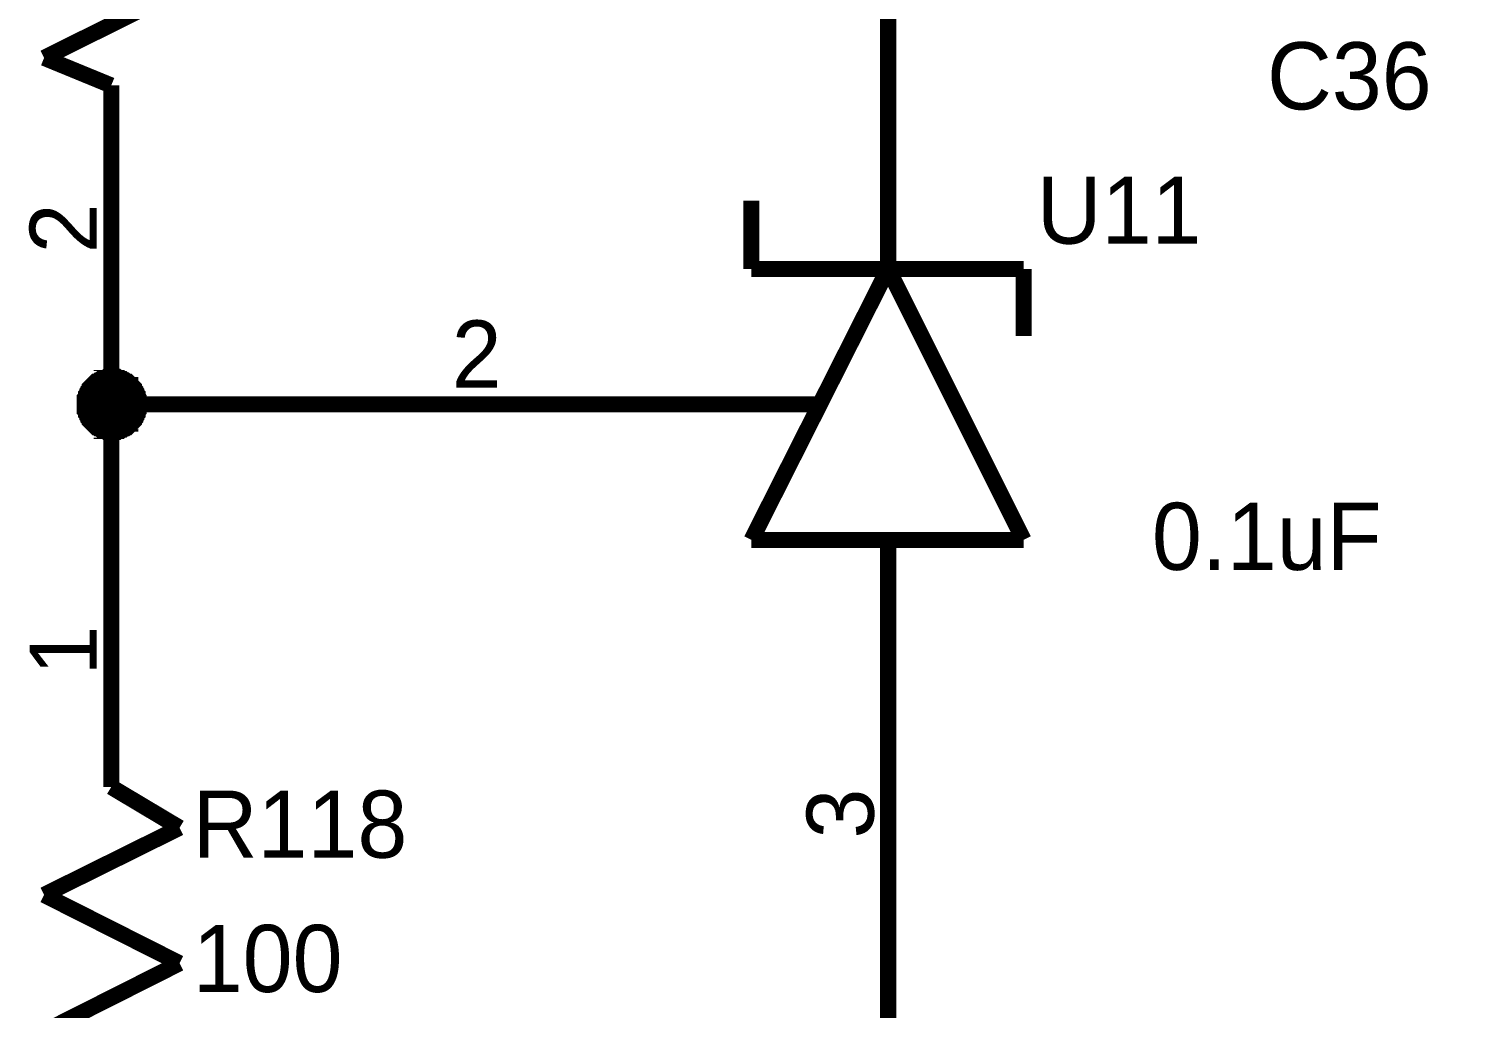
# Model space of a CAD drawing. Header units: millimetres. Extents: x 0 to 800, y 0 to 567.
# Drawn here: x 476.46 to 503.28, y 195.55 to 213.85 of the extents above; entities that cross this region are included whole.
import ezdxf

# ---------------------------------------------------------------- set-up
doc = ezdxf.new("R2010")
doc.units = ezdxf.units.MM
doc.layers.add('Sheet', color=255, linetype='Continuous')

msp = doc.modelspace()

# ---------------------------------------------------------------- linework, layer by layer
at = {"layer": 'Sheet'}
for points, const_width in [([(492.514, 211.915), (492.514, 216.999)], 0.3), ([(479.276, 214.558), (476.745, 213.303)], 0.3), ([(476.745, 213.303), (477.999, 212.788)], 0.3), ([(492.514, 196.661), (492.514, 186.985), (507.499, 186.985), (526.516, 186.985), (526.516, 213.281)], 0.3), ([(477.999, 212.788), (477.999, 207.704)], 0.3), ([(477.999, 212.788), (477.999, 212.027)], 0.3), ([(492.514, 209.361), (492.514, 211.915)], 0.3), ([(489.96, 209.361), (489.96, 210.638)], 0.3), ([(489.96, 209.361), (495.045, 209.361)], 0.3), ([(489.96, 204.299), (492.514, 209.361)], 0.3), ([(495.045, 204.299), (492.514, 209.361)], 0.3), ([(495.045, 209.361), (495.045, 208.107)], 0.3), ([(477.999, 204.77), (477.999, 206.83), (477.999, 207.704)], 0.3), ([(477.506, 206.83), (477.506, 206.853), (477.506, 206.875), (477.506, 206.92), (477.506, 206.942), (477.529, 206.965), (477.529, 206.987), (477.529, 207.009), (477.551, 207.032), (477.551, 207.054), (477.574, 207.077), (477.574, 207.099), (477.596, 207.121), (477.596, 207.144), (477.618, 207.166), (477.641, 207.189), (477.641, 207.189), (477.663, 207.211), (477.686, 207.233), (477.708, 207.256), (477.73, 207.256), (477.753, 207.278), (477.775, 207.278), (477.798, 207.301), (477.82, 207.301), (477.82, 207.323), (477.865, 207.323), (477.887, 207.323), (477.91, 207.345), (477.932, 207.345), (477.954, 207.345), (477.977, 207.345), (477.999, 207.345)], 0.3), ([(477.506, 206.83), (477.506, 206.853), (477.506, 206.875), (477.506, 206.92), (477.506, 206.942), (477.529, 206.965), (477.529, 206.987), (477.529, 207.009), (477.551, 207.032), (477.551, 207.054), (477.574, 207.077), (477.574, 207.099), (477.596, 207.121), (477.596, 207.144), (477.618, 207.166), (477.641, 207.189), (477.641, 207.189), (477.663, 207.211), (477.686, 207.233), (477.708, 207.256), (477.73, 207.256), (477.753, 207.278), (477.775, 207.278), (477.798, 207.301), (477.82, 207.301), (477.82, 207.323), (477.865, 207.323), (477.887, 207.323), (477.91, 207.345), (477.932, 207.345), (477.954, 207.345), (477.977, 207.345), (477.999, 207.345)], 0.3), ([(477.506, 206.83), (477.506, 206.853), (477.506, 206.875), (477.506, 206.92), (477.506, 206.942), (477.529, 206.965), (477.529, 206.987), (477.529, 207.009), (477.551, 207.032), (477.551, 207.054), (477.574, 207.077), (477.574, 207.099), (477.596, 207.121), (477.596, 207.144), (477.618, 207.166), (477.641, 207.189), (477.641, 207.189), (477.663, 207.211), (477.686, 207.233), (477.708, 207.256), (477.73, 207.256), (477.753, 207.278), (477.775, 207.278), (477.798, 207.301), (477.82, 207.301), (477.82, 207.323), (477.865, 207.323), (477.887, 207.323), (477.91, 207.345), (477.932, 207.345), (477.954, 207.345), (477.977, 207.345), (477.999, 207.345)], 0.3), ([(477.506, 206.83), (477.506, 206.853), (477.506, 206.875), (477.506, 206.92), (477.506, 206.942), (477.529, 206.965), (477.529, 206.987), (477.529, 207.009), (477.551, 207.032), (477.551, 207.054), (477.574, 207.077), (477.574, 207.099), (477.596, 207.121), (477.596, 207.144), (477.618, 207.166), (477.641, 207.189), (477.641, 207.189), (477.663, 207.211), (477.686, 207.233), (477.708, 207.256), (477.73, 207.256), (477.753, 207.278), (477.775, 207.278), (477.798, 207.301), (477.82, 207.301), (477.82, 207.323), (477.865, 207.323), (477.887, 207.323), (477.91, 207.345), (477.932, 207.345), (477.954, 207.345), (477.977, 207.345), (477.999, 207.345)], 0.3), ([(477.506, 206.83), (477.506, 206.853), (477.506, 206.875), (477.506, 206.92), (477.506, 206.942), (477.529, 206.965), (477.529, 206.987), (477.529, 207.009), (477.551, 207.032), (477.551, 207.054), (477.574, 207.077), (477.574, 207.099), (477.596, 207.121), (477.596, 207.144), (477.618, 207.166), (477.641, 207.189), (477.641, 207.189), (477.663, 207.211), (477.686, 207.233), (477.708, 207.256), (477.73, 207.256), (477.753, 207.278), (477.775, 207.278), (477.798, 207.301), (477.82, 207.301), (477.82, 207.323), (477.865, 207.323), (477.887, 207.323), (477.91, 207.345), (477.932, 207.345), (477.954, 207.345), (477.977, 207.345), (477.999, 207.345)], 0.0991), ([(477.506, 206.83), (477.506, 206.853), (477.506, 206.875), (477.506, 206.92), (477.506, 206.942), (477.529, 206.965), (477.529, 206.987), (477.529, 207.009), (477.551, 207.032), (477.551, 207.054), (477.574, 207.077), (477.574, 207.099), (477.596, 207.121), (477.596, 207.144), (477.618, 207.166), (477.641, 207.189), (477.641, 207.189), (477.663, 207.211), (477.686, 207.233), (477.708, 207.256), (477.73, 207.256), (477.753, 207.278), (477.775, 207.278), (477.798, 207.301), (477.82, 207.301), (477.82, 207.323), (477.865, 207.323), (477.887, 207.323), (477.91, 207.345), (477.932, 207.345), (477.954, 207.345), (477.977, 207.345), (477.999, 207.345)], 0.0991), ([(477.506, 206.83), (477.506, 206.853), (477.506, 206.875), (477.506, 206.92), (477.506, 206.942), (477.529, 206.965), (477.529, 206.987), (477.529, 207.009), (477.551, 207.032), (477.551, 207.054), (477.574, 207.077), (477.574, 207.099), (477.596, 207.121), (477.596, 207.144), (477.618, 207.166), (477.641, 207.189), (477.641, 207.189), (477.663, 207.211), (477.686, 207.233), (477.708, 207.256), (477.73, 207.256), (477.753, 207.278), (477.775, 207.278), (477.798, 207.301), (477.82, 207.301), (477.82, 207.323), (477.865, 207.323), (477.887, 207.323), (477.91, 207.345), (477.932, 207.345), (477.954, 207.345), (477.977, 207.345), (477.999, 207.345)], 0.0991), ([(477.506, 206.83), (477.506, 206.853), (477.506, 206.875), (477.506, 206.92), (477.506, 206.942), (477.529, 206.965), (477.529, 206.987), (477.529, 207.009), (477.551, 207.032), (477.551, 207.054), (477.574, 207.077), (477.574, 207.099), (477.596, 207.121), (477.596, 207.144), (477.618, 207.166), (477.641, 207.189), (477.641, 207.189), (477.663, 207.211), (477.686, 207.233), (477.708, 207.256), (477.73, 207.256), (477.753, 207.278), (477.775, 207.278), (477.798, 207.301), (477.82, 207.301), (477.82, 207.323), (477.865, 207.323), (477.887, 207.323), (477.91, 207.345), (477.932, 207.345), (477.954, 207.345), (477.977, 207.345), (477.999, 207.345)], 0.0991), ([(477.999, 207.345), (477.999, 207.345)], 0.3), ([(477.999, 207.345), (478.022, 207.345), (478.044, 207.345), (478.089, 207.345), (478.111, 207.345), (478.134, 207.323), (478.156, 207.323), (478.178, 207.323), (478.201, 207.301), (478.223, 207.301), (478.246, 207.278), (478.268, 207.278), (478.29, 207.256), (478.313, 207.256), (478.335, 207.233), (478.358, 207.211), (478.358, 207.189), (478.38, 207.189), (478.402, 207.166), (478.425, 207.144), (478.425, 207.121), (478.447, 207.099), (478.447, 207.077), (478.47, 207.054), (478.47, 207.032), (478.492, 207.009), (478.492, 206.987), (478.492, 206.965), (478.514, 206.942), (478.514, 206.92), (478.514, 206.875), (478.514, 206.853), (478.514, 206.83)], 0.3), ([(477.999, 207.345), (477.999, 207.345)], 0.3), ([(477.999, 207.345), (478.022, 207.345), (478.044, 207.345), (478.089, 207.345), (478.111, 207.345), (478.134, 207.323), (478.156, 207.323), (478.178, 207.323), (478.201, 207.301), (478.223, 207.301), (478.246, 207.278), (478.268, 207.278), (478.29, 207.256), (478.313, 207.256), (478.335, 207.233), (478.358, 207.211), (478.358, 207.189), (478.38, 207.189), (478.402, 207.166), (478.425, 207.144), (478.425, 207.121), (478.447, 207.099), (478.447, 207.077), (478.47, 207.054), (478.47, 207.032), (478.492, 207.009), (478.492, 206.987), (478.492, 206.965), (478.514, 206.942), (478.514, 206.92), (478.514, 206.875), (478.514, 206.853), (478.514, 206.83)], 0.3), ([(477.999, 207.345), (477.999, 207.345)], 0.3), ([(477.999, 207.345), (478.022, 207.345), (478.044, 207.345), (478.089, 207.345), (478.111, 207.345), (478.134, 207.323), (478.156, 207.323), (478.178, 207.323), (478.201, 207.301), (478.223, 207.301), (478.246, 207.278), (478.268, 207.278), (478.29, 207.256), (478.313, 207.256), (478.335, 207.233), (478.358, 207.211), (478.358, 207.189), (478.38, 207.189), (478.402, 207.166), (478.425, 207.144), (478.425, 207.121), (478.447, 207.099), (478.447, 207.077), (478.47, 207.054), (478.47, 207.032), (478.492, 207.009), (478.492, 206.987), (478.492, 206.965), (478.514, 206.942), (478.514, 206.92), (478.514, 206.875), (478.514, 206.853), (478.514, 206.83)], 0.3), ([(477.999, 207.345), (477.999, 207.345)], 0.3), ([(477.999, 207.345), (478.022, 207.345), (478.044, 207.345), (478.089, 207.345), (478.111, 207.345), (478.134, 207.323), (478.156, 207.323), (478.178, 207.323), (478.201, 207.301), (478.223, 207.301), (478.246, 207.278), (478.268, 207.278), (478.29, 207.256), (478.313, 207.256), (478.335, 207.233), (478.358, 207.211), (478.358, 207.189), (478.38, 207.189), (478.402, 207.166), (478.425, 207.144), (478.425, 207.121), (478.447, 207.099), (478.447, 207.077), (478.47, 207.054), (478.47, 207.032), (478.492, 207.009), (478.492, 206.987), (478.492, 206.965), (478.514, 206.942), (478.514, 206.92), (478.514, 206.875), (478.514, 206.853), (478.514, 206.83)], 0.3), ([(477.999, 207.345), (477.999, 207.345)], 0.0991), ([(477.999, 207.345), (478.022, 207.345), (478.044, 207.345), (478.089, 207.345), (478.111, 207.345), (478.134, 207.323), (478.156, 207.323), (478.178, 207.323), (478.201, 207.301), (478.223, 207.301), (478.246, 207.278), (478.268, 207.278), (478.29, 207.256), (478.313, 207.256), (478.335, 207.233), (478.358, 207.211), (478.358, 207.189), (478.38, 207.189), (478.402, 207.166), (478.425, 207.144), (478.425, 207.121), (478.447, 207.099), (478.447, 207.077), (478.47, 207.054), (478.47, 207.032), (478.492, 207.009), (478.492, 206.987), (478.492, 206.965), (478.514, 206.942), (478.514, 206.92), (478.514, 206.875), (478.514, 206.853), (478.514, 206.83)], 0.0991), ([(477.999, 207.345), (477.999, 207.345)], 0.0991), ([(477.999, 207.345), (478.022, 207.345), (478.044, 207.345), (478.089, 207.345), (478.111, 207.345), (478.134, 207.323), (478.156, 207.323), (478.178, 207.323), (478.201, 207.301), (478.223, 207.301), (478.246, 207.278), (478.268, 207.278), (478.29, 207.256), (478.313, 207.256), (478.335, 207.233), (478.358, 207.211), (478.358, 207.189), (478.38, 207.189), (478.402, 207.166), (478.425, 207.144), (478.425, 207.121), (478.447, 207.099), (478.447, 207.077), (478.47, 207.054), (478.47, 207.032), (478.492, 207.009), (478.492, 206.987), (478.492, 206.965), (478.514, 206.942), (478.514, 206.92), (478.514, 206.875), (478.514, 206.853), (478.514, 206.83)], 0.0991), ([(477.999, 207.345), (477.999, 207.345)], 0.0991), ([(477.999, 207.345), (478.022, 207.345), (478.044, 207.345), (478.089, 207.345), (478.111, 207.345), (478.134, 207.323), (478.156, 207.323), (478.178, 207.323), (478.201, 207.301), (478.223, 207.301), (478.246, 207.278), (478.268, 207.278), (478.29, 207.256), (478.313, 207.256), (478.335, 207.233), (478.358, 207.211), (478.358, 207.189), (478.38, 207.189), (478.402, 207.166), (478.425, 207.144), (478.425, 207.121), (478.447, 207.099), (478.447, 207.077), (478.47, 207.054), (478.47, 207.032), (478.492, 207.009), (478.492, 206.987), (478.492, 206.965), (478.514, 206.942), (478.514, 206.92), (478.514, 206.875), (478.514, 206.853), (478.514, 206.83)], 0.0991), ([(477.999, 207.345), (477.999, 207.345)], 0.0991), ([(477.999, 207.345), (478.022, 207.345), (478.044, 207.345), (478.089, 207.345), (478.111, 207.345), (478.134, 207.323), (478.156, 207.323), (478.178, 207.323), (478.201, 207.301), (478.223, 207.301), (478.246, 207.278), (478.268, 207.278), (478.29, 207.256), (478.313, 207.256), (478.335, 207.233), (478.358, 207.211), (478.358, 207.189), (478.38, 207.189), (478.402, 207.166), (478.425, 207.144), (478.425, 207.121), (478.447, 207.099), (478.447, 207.077), (478.47, 207.054), (478.47, 207.032), (478.492, 207.009), (478.492, 206.987), (478.492, 206.965), (478.514, 206.942), (478.514, 206.92), (478.514, 206.875), (478.514, 206.853), (478.514, 206.83)], 0.0991), ([(477.999, 206.315), (477.977, 206.315), (477.954, 206.315), (477.932, 206.315), (477.91, 206.315), (477.887, 206.337), (477.865, 206.337), (477.82, 206.337), (477.82, 206.36), (477.798, 206.36), (477.775, 206.382), (477.753, 206.382), (477.73, 206.405), (477.708, 206.405), (477.686, 206.427), (477.663, 206.449), (477.641, 206.472), (477.641, 206.472), (477.618, 206.494), (477.596, 206.517), (477.596, 206.539), (477.574, 206.561), (477.574, 206.584), (477.551, 206.606), (477.551, 206.629), (477.529, 206.651), (477.529, 206.673), (477.529, 206.696), (477.506, 206.718), (477.506, 206.741), (477.506, 206.785), (477.506, 206.808), (477.506, 206.83)], 0.3), ([(477.506, 206.83), (477.506, 206.83)], 0.3), ([(477.999, 206.315), (477.977, 206.315), (477.954, 206.315), (477.932, 206.315), (477.91, 206.315), (477.887, 206.337), (477.865, 206.337), (477.82, 206.337), (477.82, 206.36), (477.798, 206.36), (477.775, 206.382), (477.753, 206.382), (477.73, 206.405), (477.708, 206.405), (477.686, 206.427), (477.663, 206.449), (477.641, 206.472), (477.641, 206.472), (477.618, 206.494), (477.596, 206.517), (477.596, 206.539), (477.574, 206.561), (477.574, 206.584), (477.551, 206.606), (477.551, 206.629), (477.529, 206.651), (477.529, 206.673), (477.529, 206.696), (477.506, 206.718), (477.506, 206.741), (477.506, 206.785), (477.506, 206.808), (477.506, 206.83)], 0.3), ([(477.506, 206.83), (477.506, 206.83)], 0.3), ([(477.999, 206.315), (477.977, 206.315), (477.954, 206.315), (477.932, 206.315), (477.91, 206.315), (477.887, 206.337), (477.865, 206.337), (477.82, 206.337), (477.82, 206.36), (477.798, 206.36), (477.775, 206.382), (477.753, 206.382), (477.73, 206.405), (477.708, 206.405), (477.686, 206.427), (477.663, 206.449), (477.641, 206.472), (477.641, 206.472), (477.618, 206.494), (477.596, 206.517), (477.596, 206.539), (477.574, 206.561), (477.574, 206.584), (477.551, 206.606), (477.551, 206.629), (477.529, 206.651), (477.529, 206.673), (477.529, 206.696), (477.506, 206.718), (477.506, 206.741), (477.506, 206.785), (477.506, 206.808), (477.506, 206.83)], 0.3), ([(477.506, 206.83), (477.506, 206.83)], 0.3), ([(477.999, 206.315), (477.977, 206.315), (477.954, 206.315), (477.932, 206.315), (477.91, 206.315), (477.887, 206.337), (477.865, 206.337), (477.82, 206.337), (477.82, 206.36), (477.798, 206.36), (477.775, 206.382), (477.753, 206.382), (477.73, 206.405), (477.708, 206.405), (477.686, 206.427), (477.663, 206.449), (477.641, 206.472), (477.641, 206.472), (477.618, 206.494), (477.596, 206.517), (477.596, 206.539), (477.574, 206.561), (477.574, 206.584), (477.551, 206.606), (477.551, 206.629), (477.529, 206.651), (477.529, 206.673), (477.529, 206.696), (477.506, 206.718), (477.506, 206.741), (477.506, 206.785), (477.506, 206.808), (477.506, 206.83)], 0.3), ([(477.506, 206.83), (477.506, 206.83)], 0.3), ([(477.999, 206.315), (477.977, 206.315), (477.954, 206.315), (477.932, 206.315), (477.91, 206.315), (477.887, 206.337), (477.865, 206.337), (477.82, 206.337), (477.82, 206.36), (477.798, 206.36), (477.775, 206.382), (477.753, 206.382), (477.73, 206.405), (477.708, 206.405), (477.686, 206.427), (477.663, 206.449), (477.641, 206.472), (477.641, 206.472), (477.618, 206.494), (477.596, 206.517), (477.596, 206.539), (477.574, 206.561), (477.574, 206.584), (477.551, 206.606), (477.551, 206.629), (477.529, 206.651), (477.529, 206.673), (477.529, 206.696), (477.506, 206.718), (477.506, 206.741), (477.506, 206.785), (477.506, 206.808), (477.506, 206.83)], 0.0991), ([(477.506, 206.83), (477.506, 206.83)], 0.0991), ([(477.999, 206.315), (477.977, 206.315), (477.954, 206.315), (477.932, 206.315), (477.91, 206.315), (477.887, 206.337), (477.865, 206.337), (477.82, 206.337), (477.82, 206.36), (477.798, 206.36), (477.775, 206.382), (477.753, 206.382), (477.73, 206.405), (477.708, 206.405), (477.686, 206.427), (477.663, 206.449), (477.641, 206.472), (477.641, 206.472), (477.618, 206.494), (477.596, 206.517), (477.596, 206.539), (477.574, 206.561), (477.574, 206.584), (477.551, 206.606), (477.551, 206.629), (477.529, 206.651), (477.529, 206.673), (477.529, 206.696), (477.506, 206.718), (477.506, 206.741), (477.506, 206.785), (477.506, 206.808), (477.506, 206.83)], 0.0991), ([(477.506, 206.83), (477.506, 206.83)], 0.0991), ([(477.999, 206.315), (477.977, 206.315), (477.954, 206.315), (477.932, 206.315), (477.91, 206.315), (477.887, 206.337), (477.865, 206.337), (477.82, 206.337), (477.82, 206.36), (477.798, 206.36), (477.775, 206.382), (477.753, 206.382), (477.73, 206.405), (477.708, 206.405), (477.686, 206.427), (477.663, 206.449), (477.641, 206.472), (477.641, 206.472), (477.618, 206.494), (477.596, 206.517), (477.596, 206.539), (477.574, 206.561), (477.574, 206.584), (477.551, 206.606), (477.551, 206.629), (477.529, 206.651), (477.529, 206.673), (477.529, 206.696), (477.506, 206.718), (477.506, 206.741), (477.506, 206.785), (477.506, 206.808), (477.506, 206.83)], 0.0991), ([(477.506, 206.83), (477.506, 206.83)], 0.0991), ([(477.999, 206.315), (477.977, 206.315), (477.954, 206.315), (477.932, 206.315), (477.91, 206.315), (477.887, 206.337), (477.865, 206.337), (477.82, 206.337), (477.82, 206.36), (477.798, 206.36), (477.775, 206.382), (477.753, 206.382), (477.73, 206.405), (477.708, 206.405), (477.686, 206.427), (477.663, 206.449), (477.641, 206.472), (477.641, 206.472), (477.618, 206.494), (477.596, 206.517), (477.596, 206.539), (477.574, 206.561), (477.574, 206.584), (477.551, 206.606), (477.551, 206.629), (477.529, 206.651), (477.529, 206.673), (477.529, 206.696), (477.506, 206.718), (477.506, 206.741), (477.506, 206.785), (477.506, 206.808), (477.506, 206.83)], 0.0991), ([(477.506, 206.83), (477.506, 206.83)], 0.0991), ([(482.345, 206.83), (477.999, 206.83)], 0.3), ([(478.514, 206.83), (478.514, 206.808), (478.514, 206.785), (478.514, 206.741), (478.514, 206.718), (478.492, 206.696), (478.492, 206.673), (478.492, 206.651), (478.47, 206.629), (478.47, 206.606), (478.447, 206.584), (478.447, 206.561), (478.425, 206.539), (478.425, 206.517), (478.402, 206.494), (478.38, 206.472), (478.358, 206.472), (478.358, 206.449), (478.335, 206.427), (478.313, 206.405), (478.29, 206.405), (478.268, 206.382), (478.246, 206.382), (478.223, 206.36), (478.201, 206.36), (478.178, 206.337), (478.156, 206.337), (478.134, 206.337), (478.111, 206.315), (478.089, 206.315), (478.044, 206.315), (478.022, 206.315), (477.999, 206.315)], 0.3), ([(478.514, 206.83), (478.514, 206.808), (478.514, 206.785), (478.514, 206.741), (478.514, 206.718), (478.492, 206.696), (478.492, 206.673), (478.492, 206.651), (478.47, 206.629), (478.47, 206.606), (478.447, 206.584), (478.447, 206.561), (478.425, 206.539), (478.425, 206.517), (478.402, 206.494), (478.38, 206.472), (478.358, 206.472), (478.358, 206.449), (478.335, 206.427), (478.313, 206.405), (478.29, 206.405), (478.268, 206.382), (478.246, 206.382), (478.223, 206.36), (478.201, 206.36), (478.178, 206.337), (478.156, 206.337), (478.134, 206.337), (478.111, 206.315), (478.089, 206.315), (478.044, 206.315), (478.022, 206.315), (477.999, 206.315)], 0.3), ([(478.514, 206.83), (478.514, 206.808), (478.514, 206.785), (478.514, 206.741), (478.514, 206.718), (478.492, 206.696), (478.492, 206.673), (478.492, 206.651), (478.47, 206.629), (478.47, 206.606), (478.447, 206.584), (478.447, 206.561), (478.425, 206.539), (478.425, 206.517), (478.402, 206.494), (478.38, 206.472), (478.358, 206.472), (478.358, 206.449), (478.335, 206.427), (478.313, 206.405), (478.29, 206.405), (478.268, 206.382), (478.246, 206.382), (478.223, 206.36), (478.201, 206.36), (478.178, 206.337), (478.156, 206.337), (478.134, 206.337), (478.111, 206.315), (478.089, 206.315), (478.044, 206.315), (478.022, 206.315), (477.999, 206.315)], 0.3), ([(478.514, 206.83), (478.514, 206.808), (478.514, 206.785), (478.514, 206.741), (478.514, 206.718), (478.492, 206.696), (478.492, 206.673), (478.492, 206.651), (478.47, 206.629), (478.47, 206.606), (478.447, 206.584), (478.447, 206.561), (478.425, 206.539), (478.425, 206.517), (478.402, 206.494), (478.38, 206.472), (478.358, 206.472), (478.358, 206.449), (478.335, 206.427), (478.313, 206.405), (478.29, 206.405), (478.268, 206.382), (478.246, 206.382), (478.223, 206.36), (478.201, 206.36), (478.178, 206.337), (478.156, 206.337), (478.134, 206.337), (478.111, 206.315), (478.089, 206.315), (478.044, 206.315), (478.022, 206.315), (477.999, 206.315)], 0.3), ([(478.514, 206.83), (478.514, 206.808), (478.514, 206.785), (478.514, 206.741), (478.514, 206.718), (478.492, 206.696), (478.492, 206.673), (478.492, 206.651), (478.47, 206.629), (478.47, 206.606), (478.447, 206.584), (478.447, 206.561), (478.425, 206.539), (478.425, 206.517), (478.402, 206.494), (478.38, 206.472), (478.358, 206.472), (478.358, 206.449), (478.335, 206.427), (478.313, 206.405), (478.29, 206.405), (478.268, 206.382), (478.246, 206.382), (478.223, 206.36), (478.201, 206.36), (478.178, 206.337), (478.156, 206.337), (478.134, 206.337), (478.111, 206.315), (478.089, 206.315), (478.044, 206.315), (478.022, 206.315), (477.999, 206.315)], 0.0991), ([(478.514, 206.83), (478.514, 206.808), (478.514, 206.785), (478.514, 206.741), (478.514, 206.718), (478.492, 206.696), (478.492, 206.673), (478.492, 206.651), (478.47, 206.629), (478.47, 206.606), (478.447, 206.584), (478.447, 206.561), (478.425, 206.539), (478.425, 206.517), (478.402, 206.494), (478.38, 206.472), (478.358, 206.472), (478.358, 206.449), (478.335, 206.427), (478.313, 206.405), (478.29, 206.405), (478.268, 206.382), (478.246, 206.382), (478.223, 206.36), (478.201, 206.36), (478.178, 206.337), (478.156, 206.337), (478.134, 206.337), (478.111, 206.315), (478.089, 206.315), (478.044, 206.315), (478.022, 206.315), (477.999, 206.315)], 0.0991), ([(478.514, 206.83), (478.514, 206.808), (478.514, 206.785), (478.514, 206.741), (478.514, 206.718), (478.492, 206.696), (478.492, 206.673), (478.492, 206.651), (478.47, 206.629), (478.47, 206.606), (478.447, 206.584), (478.447, 206.561), (478.425, 206.539), (478.425, 206.517), (478.402, 206.494), (478.38, 206.472), (478.358, 206.472), (478.358, 206.449), (478.335, 206.427), (478.313, 206.405), (478.29, 206.405), (478.268, 206.382), (478.246, 206.382), (478.223, 206.36), (478.201, 206.36), (478.178, 206.337), (478.156, 206.337), (478.134, 206.337), (478.111, 206.315), (478.089, 206.315), (478.044, 206.315), (478.022, 206.315), (477.999, 206.315)], 0.0991), ([(478.514, 206.83), (478.514, 206.808), (478.514, 206.785), (478.514, 206.741), (478.514, 206.718), (478.492, 206.696), (478.492, 206.673), (478.492, 206.651), (478.47, 206.629), (478.47, 206.606), (478.447, 206.584), (478.447, 206.561), (478.425, 206.539), (478.425, 206.517), (478.402, 206.494), (478.38, 206.472), (478.358, 206.472), (478.358, 206.449), (478.335, 206.427), (478.313, 206.405), (478.29, 206.405), (478.268, 206.382), (478.246, 206.382), (478.223, 206.36), (478.201, 206.36), (478.178, 206.337), (478.156, 206.337), (478.134, 206.337), (478.111, 206.315), (478.089, 206.315), (478.044, 206.315), (478.022, 206.315), (477.999, 206.315)], 0.0991), ([(478.514, 206.83), (478.514, 206.83), (478.514, 206.83), (478.514, 206.83), (478.514, 206.83), (478.514, 206.83), (478.514, 206.83), (478.514, 206.83), (478.514, 206.83), (478.514, 206.83), (478.514, 206.83), (478.514, 206.83), (478.514, 206.83), (478.514, 206.83), (478.514, 206.83), (478.514, 206.83), (478.514, 206.83), (478.514, 206.83), (478.514, 206.83), (478.514, 206.83), (478.514, 206.83), (478.514, 206.83), (478.514, 206.83), (478.514, 206.83), (478.514, 206.83), (478.514, 206.83), (478.514, 206.83), (478.514, 206.83), (478.514, 206.83), (478.514, 206.83), (478.514, 206.83), (478.514, 206.83), (478.514, 206.83)], 0.3), ([(478.514, 206.83), (478.514, 206.83)], 0.3), ([(478.514, 206.83), (478.514, 206.83), (478.514, 206.83), (478.514, 206.83), (478.514, 206.83), (478.514, 206.83), (478.514, 206.83), (478.514, 206.83), (478.514, 206.83), (478.514, 206.83), (478.514, 206.83), (478.514, 206.83), (478.514, 206.83), (478.514, 206.83), (478.514, 206.83), (478.514, 206.83), (478.514, 206.83), (478.514, 206.83), (478.514, 206.83), (478.514, 206.83), (478.514, 206.83), (478.514, 206.83), (478.514, 206.83), (478.514, 206.83), (478.514, 206.83), (478.514, 206.83), (478.514, 206.83), (478.514, 206.83), (478.514, 206.83), (478.514, 206.83), (478.514, 206.83), (478.514, 206.83), (478.514, 206.83)], 0.3), ([(478.514, 206.83), (478.514, 206.83)], 0.3), ([(478.514, 206.83), (478.514, 206.83), (478.514, 206.83), (478.514, 206.83), (478.514, 206.83), (478.514, 206.83), (478.514, 206.83), (478.514, 206.83), (478.514, 206.83), (478.514, 206.83), (478.514, 206.83), (478.514, 206.83), (478.514, 206.83), (478.514, 206.83), (478.514, 206.83), (478.514, 206.83), (478.514, 206.83), (478.514, 206.83), (478.514, 206.83), (478.514, 206.83), (478.514, 206.83), (478.514, 206.83), (478.514, 206.83), (478.514, 206.83), (478.514, 206.83), (478.514, 206.83), (478.514, 206.83), (478.514, 206.83), (478.514, 206.83), (478.514, 206.83), (478.514, 206.83), (478.514, 206.83), (478.514, 206.83)], 0.3), ([(478.514, 206.83), (478.514, 206.83)], 0.3), ([(478.514, 206.83), (478.514, 206.83), (478.514, 206.83), (478.514, 206.83), (478.514, 206.83), (478.514, 206.83), (478.514, 206.83), (478.514, 206.83), (478.514, 206.83), (478.514, 206.83), (478.514, 206.83), (478.514, 206.83), (478.514, 206.83), (478.514, 206.83), (478.514, 206.83), (478.514, 206.83), (478.514, 206.83), (478.514, 206.83), (478.514, 206.83), (478.514, 206.83), (478.514, 206.83), (478.514, 206.83), (478.514, 206.83), (478.514, 206.83), (478.514, 206.83), (478.514, 206.83), (478.514, 206.83), (478.514, 206.83), (478.514, 206.83), (478.514, 206.83), (478.514, 206.83), (478.514, 206.83), (478.514, 206.83)], 0.3), ([(478.514, 206.83), (478.514, 206.83)], 0.3), ([(478.514, 206.83), (478.514, 206.83), (478.514, 206.83), (478.514, 206.83), (478.514, 206.83), (478.514, 206.83), (478.514, 206.83), (478.514, 206.83), (478.514, 206.83), (478.514, 206.83), (478.514, 206.83), (478.514, 206.83), (478.514, 206.83), (478.514, 206.83), (478.514, 206.83), (478.514, 206.83), (478.514, 206.83), (478.514, 206.83), (478.514, 206.83), (478.514, 206.83), (478.514, 206.83), (478.514, 206.83), (478.514, 206.83), (478.514, 206.83), (478.514, 206.83), (478.514, 206.83), (478.514, 206.83), (478.514, 206.83), (478.514, 206.83), (478.514, 206.83), (478.514, 206.83), (478.514, 206.83), (478.514, 206.83)], 0.0991), ([(478.514, 206.83), (478.514, 206.83)], 0.0991), ([(478.514, 206.83), (478.514, 206.83), (478.514, 206.83), (478.514, 206.83), (478.514, 206.83), (478.514, 206.83), (478.514, 206.83), (478.514, 206.83), (478.514, 206.83), (478.514, 206.83), (478.514, 206.83), (478.514, 206.83), (478.514, 206.83), (478.514, 206.83), (478.514, 206.83), (478.514, 206.83), (478.514, 206.83), (478.514, 206.83), (478.514, 206.83), (478.514, 206.83), (478.514, 206.83), (478.514, 206.83), (478.514, 206.83), (478.514, 206.83), (478.514, 206.83), (478.514, 206.83), (478.514, 206.83), (478.514, 206.83), (478.514, 206.83), (478.514, 206.83), (478.514, 206.83), (478.514, 206.83), (478.514, 206.83)], 0.0991), ([(478.514, 206.83), (478.514, 206.83)], 0.0991), ([(478.514, 206.83), (478.514, 206.83), (478.514, 206.83), (478.514, 206.83), (478.514, 206.83), (478.514, 206.83), (478.514, 206.83), (478.514, 206.83), (478.514, 206.83), (478.514, 206.83), (478.514, 206.83), (478.514, 206.83), (478.514, 206.83), (478.514, 206.83), (478.514, 206.83), (478.514, 206.83), (478.514, 206.83), (478.514, 206.83), (478.514, 206.83), (478.514, 206.83), (478.514, 206.83), (478.514, 206.83), (478.514, 206.83), (478.514, 206.83), (478.514, 206.83), (478.514, 206.83), (478.514, 206.83), (478.514, 206.83), (478.514, 206.83), (478.514, 206.83), (478.514, 206.83), (478.514, 206.83), (478.514, 206.83)], 0.0991), ([(478.514, 206.83), (478.514, 206.83)], 0.0991), ([(478.514, 206.83), (478.514, 206.83), (478.514, 206.83), (478.514, 206.83), (478.514, 206.83), (478.514, 206.83), (478.514, 206.83), (478.514, 206.83), (478.514, 206.83), (478.514, 206.83), (478.514, 206.83), (478.514, 206.83), (478.514, 206.83), (478.514, 206.83), (478.514, 206.83), (478.514, 206.83), (478.514, 206.83), (478.514, 206.83), (478.514, 206.83), (478.514, 206.83), (478.514, 206.83), (478.514, 206.83), (478.514, 206.83), (478.514, 206.83), (478.514, 206.83), (478.514, 206.83), (478.514, 206.83), (478.514, 206.83), (478.514, 206.83), (478.514, 206.83), (478.514, 206.83), (478.514, 206.83), (478.514, 206.83)], 0.0991), ([(478.514, 206.83), (478.514, 206.83)], 0.0991), ([(487.429, 206.83), (482.345, 206.83)], 0.3), ([(489.96, 206.83), (487.429, 206.83)], 0.3), ([(489.714, 206.83), (491.237, 206.83)], 0.3), ([(477.999, 199.685), (477.999, 204.77)], 0.3), ([(489.96, 204.299), (495.045, 204.299)], 0.3), ([(492.514, 204.299), (492.514, 201.746)], 0.3), ([(492.514, 201.746), (492.514, 196.661)], 0.3), ([(477.999, 199.685), (477.999, 200.447)], 0.3), ([(477.999, 199.685), (479.276, 198.923)], 0.3), ([(479.276, 198.923), (476.745, 197.669)], 0.3), ([(476.745, 197.669), (479.276, 196.392)], 0.3), ([(479.276, 196.392), (476.745, 195.116)], 0.3)]:
    msp.add_lwpolyline(points, dxfattribs=dict(at, const_width=const_width))
at = {"layer": 'Sheet', "const_width": 0.508}
msp.add_lwpolyline([(477.745, 206.84, 1), (478.253, 206.84, 1)], format="xyb", close=True, dxfattribs=at)

# ---------------------------------------------------------------- texts
at = {"layer": 'Sheet'}
for s, height, p in [('C36', 1.2543, (499.592, 212.34)), ('U11', 1.2543, (495.291, 209.832)), ('2', 1.254, (484.361, 207.144)), ('0.1uF', 1.2543, (497.442, 203.739)), ('R118', 1.2543, (479.522, 198.363)), ('100', 1.2543, (479.522, 195.855))]:
    msp.add_text(s, height=height, dxfattribs=at).set_placement(p)
for s, p in [('2', (477.73, 209.652)), ('1', (477.73, 201.768)), ('3', (492.245, 198.722))]:
    msp.add_text(s, height=1.254, rotation=90, dxfattribs=at).set_placement(p)

doc.saveas('drawing.dxf')
